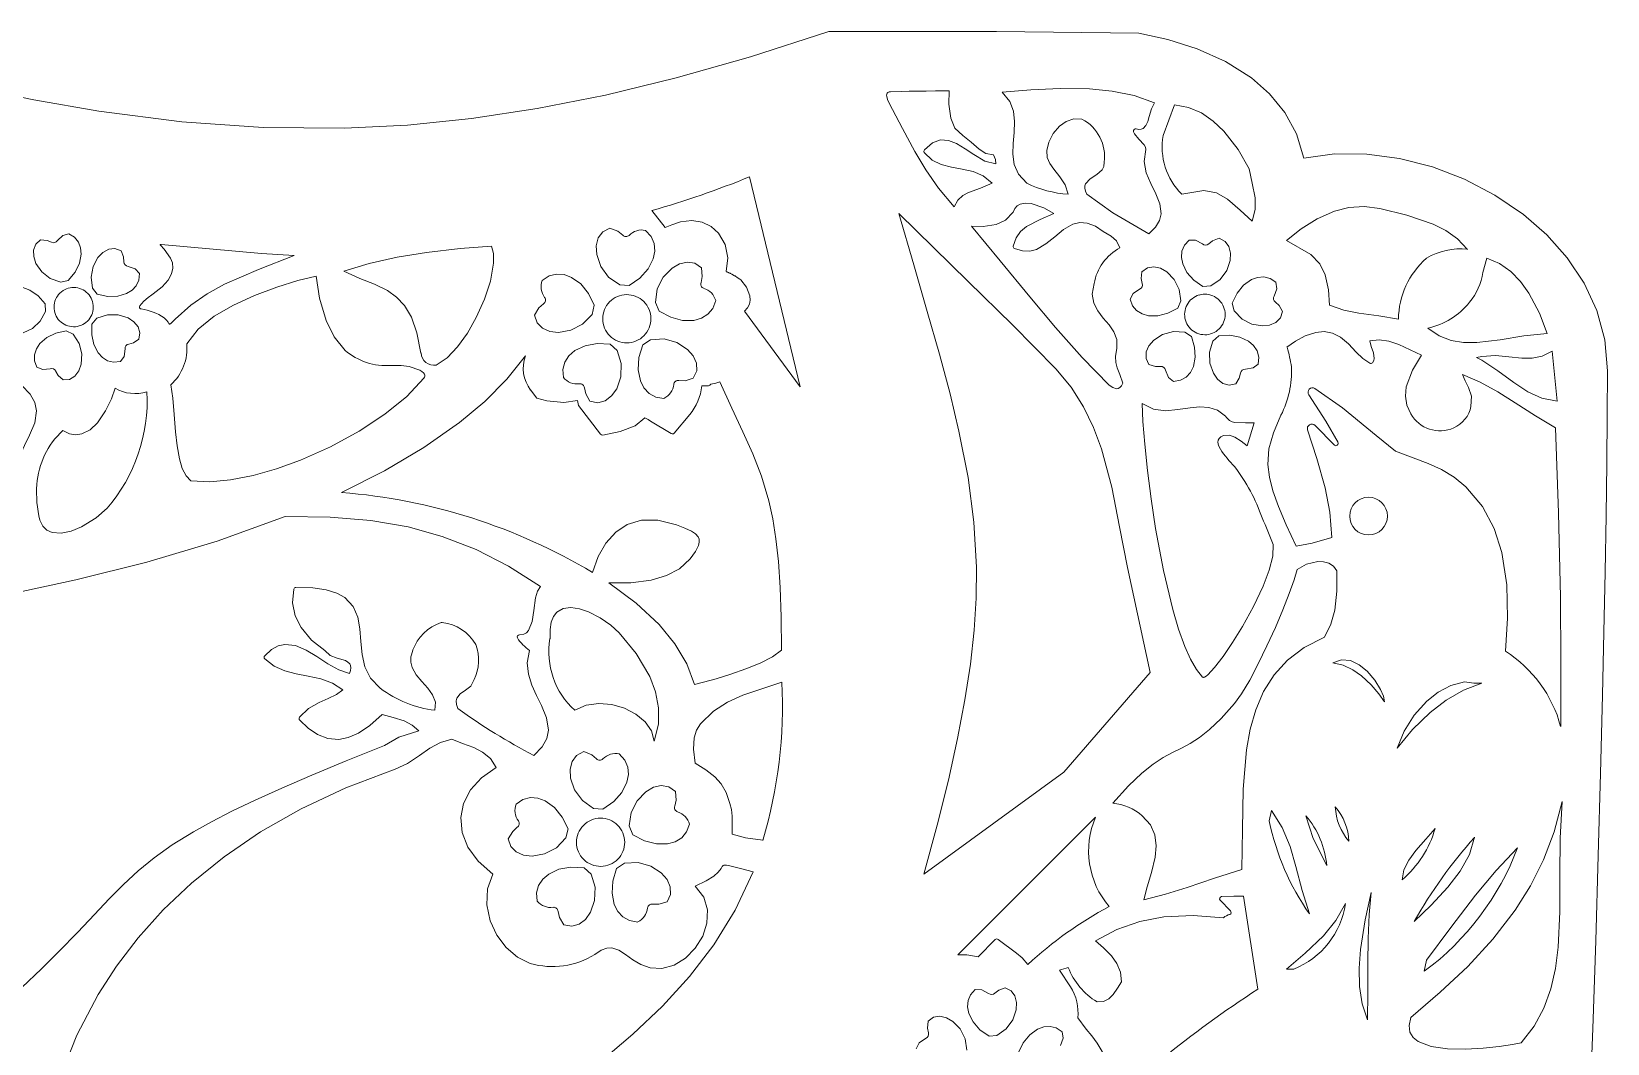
# Model space of a CAD drawing. Header units: millimetres. Extents: x -293 to 293, y -280 to 280.
# Drawn here: x -57.1 to 292.7, y 55 to 279.7 of the extents above; entities that cross this region are included whole.
import ezdxf

# ---------------------------------------------------------------- set-up
doc = ezdxf.new("R2010")
doc.units = ezdxf.units.MM

msp = doc.modelspace()

# ---------------------------------------------------------------- linework, layer by layer
at = {"color": 7, "linetype": 'Continuous', "lineweight": 15}
for p, q in [((119.88, 279.67), (157.08, 279.67)), ((157.08, 279.67), (188.66, 279.28)), ((194.05, 256.6), (196.6, 263.38)), ((102.23, 247.41), (113.53, 200.79)), ((203.13, 244.38), (198.19, 243.55)), ((83.53, 236.14), (80.59, 239.96)), ((-28.35, 232.39), (-6.04, 230.41)), ((226.87, 230.17), (221.45, 233.31)), ((-6.04, 230.41), (1.19, 229.96)), ((265.05, 226.19), (265.9, 229.34)), ((-50.62, 224.05), (-48.95, 224.39)), ((97.2, 226.33), (97.09, 226.38)), ((97.34, 226.27), (97.2, 226.33)), ((97.47, 226.22), (97.34, 226.27)), ((97.6, 226.17), (97.47, 226.22)), ((97.71, 226.11), (97.6, 226.17)), ((97.84, 226.06), (97.71, 226.11)), ((98.96, 225.47), (98.31, 225.83)), ((99.54, 225.1), (99.19, 225.33)), ((99.65, 225.03), (99.54, 225.1)), ((99.76, 224.95), (99.65, 225.03)), ((99.77, 224.95), (99.76, 224.95)), ((100.12, 224.7), (99.77, 224.95)), ((100.33, 224.53), (100.12, 224.7)), ((-43.54, 222.73), (-42.49, 221.4)), ((73.47, 223.45), (75.56, 223.29)), ((202.89, 223.07), (204.64, 223.2)), ((-53.99, 217.54), (-54.06, 219.24)), ((67.32, 216.87), (67.8, 218.91)), ((81.39, 219.54), (82.2, 217.61)), ((113.53, 200.79), (101.16, 217.61)), ((197.3, 218.29), (197.98, 219.91)), ((209.41, 219.38), (209.82, 217.67)), ((-42.56, 216.01), (-43.67, 214.72)), ((-47.84, 212.48), (-49.37, 213.25)), ((72.9, 208.85), (71.36, 210.26)), ((80.32, 211.27), (78.58, 210.11)), ((200.34, 211.98), (198.88, 212.96)), ((206.42, 212.11), (205.12, 210.92)), ((263.62, 207.34), (264.78, 207.53)), ((264.78, 206.71), (263.62, 207.34)), ((280.4, 208.69), (281.51, 197.62)), ((53.66, 200.1), (55.06, 198.29)), ((91.68, 201.01), (93.15, 201.05)), ((93.47, 201.18), (93.69, 201.38)), ((55.06, 198.29), (57.27, 197.69)), ((64.08, 197.78), (64.29, 196.67)), ((64.29, 196.67), (69.21, 190.27)), ((80.3, 193.18), (84.91, 190.42)), ((85.55, 190.52), (88.99, 194.64)), ((214.28, 192.83), (212.69, 187.71)), ((69.7, 190.09), (73.55, 190.86)), ((232.07, 187.89), (227.8, 192.25)), ((245.67, 186.55), (241.36, 190.02)), ((191.17, 137.41), (186.18, 160.69)), ((172.06, 115.28), (191.17, 137.41)), ((21.24, 121.19), (21.24, 121.2)), ((23.61, 115.96), (23.61, 115.96)), ((140.99, 92.61), (172.06, 115.28)), ((67.66, 107.23), (69.74, 107.07)), ((148.48, 74.7), (179.07, 105.27)), ((217.63, 104.44), (218.1, 106.75)), ((61.5, 100.66), (61.99, 102.69)), ((75.58, 103.32), (76.38, 101.39)), ((74.51, 95.06), (72.77, 93.9)), ((67.09, 92.64), (65.55, 94.05)), ((211.89, 87.75), (215.08, 67.1)), ((209.01, 84.46), (206.74, 86.82)), ((156.81, 78.1), (153.02, 74.31)), ((161.55, 75.09), (157.46, 78.15)), ((252.04, 71.07), (252.52, 73.55)), ((173.5, 67.65), (171.05, 71.3)), ((223.04, 71.56), (221.45, 71.56)), ((155.42, 56.7), (157.17, 56.84)), ((181.5, 51.63), (179.44, 55.08))]:
    msp.add_line(p, q, dxfattribs=at)
at = {"color": 7, "linetype": 'Continuous', "lineweight": 15, "flags": 128}
for points in [[(-120.12, 279.67), (-103.12, 275.15), (-86.95, 271.1), (-71.48, 267.53), (-56.59, 264.5), (-42.16, 262.01), (-23.76, 259.65), (-5.68, 258.36), (12.38, 258.21), (26.34, 258.9), (40.56, 260.34), (55.17, 262.55), (70.28, 265.55), (86.02, 269.39), (102.51, 274.08), (119.88, 279.67)], [(188.66, 279.28), (195.09, 277.92), (201.6, 275.86), (207.89, 273.03), (213.68, 269.36), (217.69, 265.84), (221.05, 261.72), (223.64, 256.96), (225.3, 251.53)], [(133.26, 263.8), (132.89, 264.59), (132.72, 265.26), (132.7, 265.54), (132.74, 265.78), (132.83, 265.97), (132.97, 266.12), (133.23, 266.25), (133.58, 266.28)], [(133.58, 266.28), (136, 266.36), (137.67, 266.41), (138.91, 266.43), (140.04, 266.45), (141.47, 266.46), (143.52, 266.48), (146.57, 266.52)], [(146.57, 266.52), (146.52, 263.52), (146.92, 260.42), (147.86, 258.25), (149.6, 256.6)], [(158.36, 266.19), (164.69, 266.71), (171.22, 267.02), (177.76, 266.92), (182.79, 266.42), (187.61, 265.44), (192.14, 263.87)], [(163.78, 246.03), (161.95, 247.98), (161.01, 250.14), (160.71, 252.45), (160.79, 254.85), (161.01, 257.29), (161.11, 259.67), (160.86, 261.98), (160.02, 264.17), (158.36, 266.19)], [(147.69, 240.74), (144.24, 244.89), (141.4, 248.95), (138.93, 253.05), (136.19, 258.15), (133.26, 263.8)], [(192.14, 263.87), (191.45, 262.48), (190.98, 260.79), (190.66, 259.7), (190.24, 258.78), (189.63, 258.16), (189.21, 257.99), (188.71, 257.94), (188.11, 258.04)], [(196.6, 263.38), (199.69, 262.84), (202.56, 261.61), (205.17, 259.8), (207.53, 257.56), (210.7, 253.48), (213.17, 249.17)], [(176.05, 260.24), (174.22, 260.27), (172.52, 259.7), (171.03, 258.66), (169.63, 257.02), (168.72, 255.12)], [(156.93, 250.32), (154.49, 250.93), (152.04, 252.34), (150.11, 253.63), (148.17, 254.79), (146.42, 255.46), (144.66, 255.6), (142.88, 254.99), (141.08, 253.43)], [(149.6, 256.6), (151.46, 255.11), (153.23, 253.52), (154.72, 252.6), (156.45, 252.31)], [(187.49, 257.42), (187.69, 256.97), (188.69, 255.8), (189.88, 254.51), (190.15, 254), (190.22, 253.46)], [(141.06, 252.81), (142.77, 251.13), (144.82, 250.13), (147.08, 249.55), (149.43, 249.13), (151.87, 248.59), (154.15, 247.65), (156.13, 246.03)], [(156.45, 252.31), (156.84, 251.27), (156.93, 250.32)], [(168.72, 255.12), (168.24, 253.29), (168.36, 251.73), (168.93, 250.35), (169.79, 249.09), (171.12, 247.43), (172.32, 245.65), (173.02, 243.55)], [(190.22, 253.46), (189.83, 250.82), (190.32, 248.32), (191.32, 245.93), (192.45, 243.63), (193.35, 241.4), (193.63, 239.2), (193.29, 237.74), (192.41, 236.27), (190.86, 234.79)], [(225.3, 251.53), (232.12, 252.49), (239.25, 252.46), (246.54, 251.48), (253.82, 249.6), (260.93, 246.87), (267.72, 243.34), (274.02, 239.06), (279.22, 234.52), (283.75, 229.43), (287.49, 223.83), (290.31, 217.76), (292.08, 211.26), (292.69, 204.36)], [(177.16, 243.55), (176.84, 244.27), (176.7, 244.89), (176.71, 245.43), (176.86, 245.89), (177.89, 246.98), (179.33, 247.9), (180.56, 249), (180.91, 249.74), (180.98, 250.65)], [(213.17, 249.17), (213.86, 246.02), (214.47, 242.74), (214.5, 240.15), (213.8, 237.6)], [(156.13, 246.03), (153.54, 244.9), (150.88, 243.96), (149.62, 243.25), (148.53, 242.22), (147.69, 240.74)], [(160.75, 239.59), (161.12, 240.41), (161.65, 241), (162.3, 241.37), (163.48, 241.59), (164.81, 241.46), (167.56, 240.54), (169.83, 239.26)], [(190.86, 234.79), (182.94, 239.46), (177.16, 243.55)], [(213.8, 237.6), (211.2, 240.05), (208.37, 242.46), (205.9, 243.84), (203.13, 244.38)], [(135.38, 239.26), (138.71, 227.91), (141.73, 217.55), (144.42, 208.04), (146.77, 199.23), (148.75, 190.95), (150.77, 180.68), (152.07, 170.73), (152.63, 160.75), (152.56, 153.89), (152.12, 146.76), (151.3, 139.26), (150.08, 131.29), (148.46, 122.74), (146.41, 113.51), (143.92, 103.5), (140.99, 92.61)], [(170.25, 204.8), (160.64, 214.57), (150.81, 224.18), (135.38, 239.26)], [(151.51, 236.45), (154.11, 236.39), (156.98, 236.81), (159.08, 237.78), (160.75, 239.59)], [(169.83, 239.26), (166.76, 237.96), (163.75, 236.39), (162.43, 235.28), (161.42, 233.85), (160.81, 232.04)], [(221.45, 233.31), (224.72, 235.89), (228.28, 238.12), (232.11, 239.81), (235.31, 240.61), (238.66, 240.84), (242.16, 240.41)], [(242.16, 240.41), (248.15, 238.89), (253.99, 236.93), (256.81, 235.49), (259.37, 233.66), (261.6, 231.32)], [(-51.33, 233.25), (-50.14, 234.4), (-48.8, 234.79)], [(-48.8, 234.79), (-47.53, 234), (-46.67, 232.93), (-46.19, 231.65), (-46.08, 230.23), (-46.47, 228.22), (-47.44, 226.22), (-48.95, 224.39)], [(73.47, 223.45), (70.98, 225.17), (69.25, 227.54), (68.35, 230.19), (68.26, 232.12), (68.7, 233.85), (69.7, 235.21), (71.3, 236.04)], [(71.3, 236.04), (73.06, 235.33), (74.12, 234.46)], [(79.19, 235.54), (80.42, 234.18), (81.08, 232.62), (81.22, 230.95), (80.88, 229.24), (79.75, 226.99), (77.94, 224.95), (75.56, 223.29)], [(86.95, 237.39), (85, 236.75), (83.53, 236.14)], [(97.09, 226.38), (97.49, 229.46), (96.87, 232.4), (95.37, 234.93), (93.75, 236.4), (91.76, 237.38), (89.48, 237.74), (86.95, 237.39)], [(182.1, 201.2), (176.07, 207.34), (170.19, 213.94), (164.47, 220.76), (157.9, 228.79), (151.51, 236.45)], [(161.1, 231.49), (162.88, 230.96), (164.48, 230.93), (165.94, 231.31), (168.06, 232.52), (170.03, 234.11), (171.99, 235.7), (174.06, 236.88), (175.57, 237.25), (177.23, 237.14), (179.07, 236.45)], [(179.07, 236.45), (180.74, 235.29), (182.51, 234.25), (183.7, 233.19), (184.49, 231.66)], [(-50.62, 224.05), (-52.95, 224.86), (-54.82, 226.34), (-56.12, 228.21), (-56.61, 229.71), (-56.65, 231.16), (-56.16, 232.44), (-55.09, 233.45)], [(-55.09, 233.45), (-53.65, 233.31), (-52.67, 232.91)], [(-43.54, 222.73), (-43.88, 225.17), (-43.42, 227.52), (-42.34, 229.52), (-41.23, 230.64), (-39.95, 231.33), (-38.59, 231.48), (-37.21, 230.99)], [(-37.21, 230.99), (-36.68, 229.63), (-36.58, 228.58)], [(-30.09, 221.41), (-28.07, 222.99), (-26.74, 224.48), (-25.99, 225.87), (-25.72, 227.16), (-25.83, 228.33), (-26.21, 229.37), (-27.67, 231.37), (-28.48, 232.22), (-28.53, 232.31), (-28.53, 232.33), (-28.53, 232.35), (-28.52, 232.36), (-28.51, 232.37), (-28.49, 232.38), (-28.47, 232.39), (-28.35, 232.39)], [(12.22, 226.44), (17.87, 228.18), (24.08, 229.56), (30.56, 230.62), (38.08, 231.51), (44.99, 232.04)], [(44.99, 232.04), (45.45, 230.39), (45.47, 228.27), (44.75, 224.25), (43.43, 220.25), (41.61, 216.18), (39.64, 212.73), (37.46, 209.68), (35.13, 207.25), (32.74, 205.64)], [(199.83, 233.37), (198.8, 232.23), (198.24, 230.92), (198.12, 229.52), (198.41, 228.07), (199.36, 226.18), (200.88, 224.47), (202.89, 223.07)], [(202.8, 232.53), (201.28, 233.35), (199.83, 233.37)], [(206.47, 233.79), (205.06, 233.24), (204.19, 232.56)], [(204.64, 223.2), (206.73, 224.65), (208.19, 226.65), (208.95, 228.87), (209.03, 230.5), (208.66, 231.95), (207.81, 233.09), (206.47, 233.79)], [(-35.67, 227.54), (-34.1, 227), (-33.15, 225.99)], [(1.19, 229.96), (-6.74, 226.88), (-14.29, 223.59), (-18.07, 221.48), (-21.7, 218.95), (-25.18, 215.85)], [(81.39, 219.54), (81.8, 222.54), (83.13, 225.15), (85.07, 227.16), (86.76, 228.12), (88.49, 228.51), (90.16, 228.23), (91.63, 227.19)], [(197.98, 219.91), (197.63, 222.43), (196.52, 224.64), (194.88, 226.32), (193.47, 227.13), (192.01, 227.46), (190.6, 227.23), (189.37, 226.35)], [(231.01, 218.93), (230.77, 222.33), (230.03, 225.68), (228.83, 228.1), (226.87, 230.17)], [(265.9, 229.34), (268.73, 228.17), (271.23, 226.41), (273.4, 224.17), (275.26, 221.6), (277.6, 217.15), (279.28, 212.66)], [(-33.15, 225.99), (-33.29, 224.5), (-33.85, 223.25), (-34.77, 222.24), (-35.99, 221.49), (-37.95, 220.93), (-40.17, 220.89), (-42.49, 221.4)], [(-22.64, 210.38), (-20.11, 213.6), (-16.56, 216.46), (-12.29, 218.96), (-7.62, 221.1), (-2.65, 222.94), (2.05, 224.37), (6.12, 225.39)], [(6.12, 225.39), (6.8, 220.52), (8.28, 215.52), (10.08, 211.9), (12.5, 208.88)], [(29.35, 208.31), (28.43, 212.79), (27.21, 216.24), (25.7, 218.82), (23.94, 220.74), (21.94, 222.16), (19, 223.57), (15.75, 224.86), (12.22, 226.44)], [(56.27, 224.41), (57.81, 225.41), (59.45, 225.83), (61.12, 225.7), (62.76, 225.1), (64.8, 223.63), (66.53, 221.52), (67.8, 218.91)], [(91.63, 227.19), (91.79, 225.3), (91.5, 223.96)], [(98.08, 225.94), (97.94, 226.01), (97.84, 226.06)], [(98.31, 225.83), (98.18, 225.89), (98.08, 225.94)], [(99.19, 225.33), (99.06, 225.41), (98.96, 225.47)], [(101.16, 217.61), (101.85, 218.31), (102.26, 219.13), (102.41, 220.05), (102.33, 221.01), (101.62, 222.91), (100.33, 224.53)], [(189.37, 226.35), (189.22, 224.84), (189.43, 223.76)], [(219.11, 224.01), (217.82, 224.86), (216.44, 225.2), (215.03, 225.1), (213.65, 224.59), (211.94, 223.36), (210.48, 221.58), (209.41, 219.38)], [(218.74, 220.96), (219.32, 222.58), (219.11, 224.01)], [(-64.32, 221.02), (-63.33, 222.15), (-62.14, 222.83), (-60.8, 223.1), (-59.38, 222.99), (-57.46, 222.29), (-55.64, 221.02), (-54.06, 219.24)], [(-32.75, 218.1), (-32.89, 218.14), (-32.99, 218.19), (-33.07, 218.26), (-33.12, 218.34), (-33.14, 218.46), (-33.12, 218.6), (-33.05, 218.75), (-32.7, 219.25), (-32.17, 219.79), (-31.19, 220.61), (-30.37, 221.22), (-30.09, 221.41)], [(178.75, 223.73), (178.3, 221.37), (178.66, 219.37), (179.57, 217.64), (180.78, 216.06), (182.06, 214.55), (183.15, 212.99), (183.8, 211.3), (183.76, 209.36)], [(188.83, 222.5), (187.41, 221.53), (186.73, 220.25)], [(-53.99, 217.54), (-55.16, 215.37), (-56.91, 213.74), (-58.96, 212.76), (-60.52, 212.51), (-61.96, 212.7), (-63.15, 213.38), (-63.98, 214.59)], [(54.54, 216.7), (55.51, 218.33), (56.54, 219.24)], [(67.32, 216.87), (65.22, 214.69), (62.61, 213.35), (59.86, 212.87), (57.93, 213.08), (56.29, 213.79), (55.11, 214.99), (54.54, 216.7)], [(94.76, 219.93), (94.11, 218.22), (93.03, 216.92), (91.6, 216.04), (89.92, 215.56), (87.4, 215.55), (84.77, 216.24), (82.2, 217.61)], [(186.73, 220.25), (187.28, 218.8), (188.19, 217.71), (189.39, 216.97), (190.81, 216.57), (192.92, 216.56), (195.14, 217.14), (197.3, 218.29)], [(209.82, 217.67), (211.58, 215.83), (213.78, 214.71), (216.09, 214.31), (217.71, 214.48), (219.09, 215.08), (220.09, 216.09), (220.57, 217.53)], [(220.57, 217.53), (219.8, 218.84), (218.99, 219.59)], [(246.3, 215.79), (241.94, 216.53), (237.54, 217.13), (234.18, 217.81), (231.01, 218.93)], [(-37.37, 206.44), (-38.86, 206.28), (-40.2, 206.59), (-41.37, 207.31), (-42.33, 208.36), (-43.26, 210.18), (-43.73, 212.35), (-43.67, 214.72)], [(-42.56, 216.01), (-40.23, 216.82), (-37.84, 216.81), (-35.67, 216.13), (-34.35, 215.26), (-33.43, 214.14), (-33.02, 212.82), (-33.25, 211.37)], [(-25.18, 215.85), (-25.77, 215.26), (-26.14, 214.89), (-26.34, 214.75), (-26.4, 214.73), (-26.45, 214.72), (-26.51, 214.75), (-26.56, 214.8), (-26.62, 214.87), (-26.79, 215.14), (-27.12, 215.58), (-27.68, 216.11)], [(279.28, 212.66), (274.11, 212.11), (268.86, 211.23), (263.7, 210.63), (260.77, 210.65), (257.96, 211.11), (255.31, 212.12), (252.84, 213.81)], [(-55.89, 205.14), (-56.4, 206.55), (-56.42, 207.92), (-56.01, 209.22), (-55.22, 210.41), (-53.67, 211.75), (-51.68, 212.73), (-49.37, 213.25)], [(-47.84, 212.48), (-46.51, 210.41), (-45.94, 208.09), (-46.07, 205.82), (-46.6, 204.33), (-47.47, 203.17), (-48.64, 202.46), (-50.1, 202.32)], [(-33.25, 211.37), (-34.47, 210.59), (-35.49, 210.3)], [(60.95, 202.84), (60.82, 204.67), (61.26, 206.31), (62.17, 207.71), (63.5, 208.85), (65.77, 209.92), (68.45, 210.41), (71.36, 210.26)], [(83.27, 198.22), (81.46, 198.54), (79.98, 199.35), (78.84, 200.58), (78.05, 202.14), (77.56, 204.61), (77.73, 207.33), (78.58, 210.11)], [(80.32, 211.27), (83.34, 211.44), (86.17, 210.64), (88.51, 209.12), (89.77, 207.65), (90.49, 206.02), (90.54, 204.33), (89.79, 202.69)], [(198.88, 212.96), (196.34, 213.1), (193.96, 212.43), (191.99, 211.15), (190.93, 209.91), (190.33, 208.54), (190.29, 207.12), (190.91, 205.74)], [(196.4, 201.98), (197.92, 202.25), (199.16, 202.93), (200.12, 203.97), (200.79, 205.28), (201.2, 207.35), (201.06, 209.64), (200.34, 211.98)], [(205.12, 210.92), (204.36, 208.49), (204.45, 206.02), (205.22, 203.8), (206.16, 202.47), (207.34, 201.56), (208.71, 201.18), (210.2, 201.45)], [(215.17, 205.87), (215.28, 207.41), (214.92, 208.78), (214.14, 209.96), (213.03, 210.92), (211.12, 211.83), (208.86, 212.24), (206.42, 212.11)], [(221.56, 209.59), (223.44, 210.95), (225.61, 212.12), (227.94, 212.88), (229.81, 213.05), (231.65, 212.74), (233.4, 211.83)], [(233.4, 211.83), (235.22, 210.32), (236.94, 208.48), (238.36, 207.1), (239.92, 206.03)], [(239.93, 211), (242.03, 211.24), (244.18, 210.93), (246.37, 210.23), (251.4, 207.86)], [(240.53, 206.16), (240.81, 206.61), (240.94, 207.08), (240.75, 208.38), (240.23, 209.72), (239.93, 211)], [(-36.33, 209.21), (-36.56, 207.57), (-37.37, 206.44)], [(11.72, 177.35), (21.22, 182.14), (30, 187.32), (37.93, 192.89), (43.49, 197.56), (48.38, 202.48), (52.56, 207.66)], [(72.9, 208.85), (73.8, 205.96), (73.7, 203.02), (72.79, 200.39), (71.67, 198.8), (70.26, 197.71), (68.63, 197.26), (66.86, 197.59)], [(183.76, 209.36), (183.48, 207.55), (183.54, 206.18), (183.85, 205), (184.43, 203.53), (185.13, 201.59)], [(251.4, 207.86), (249.38, 204.51), (248.04, 200.77), (247.85, 198.75), (248.14, 196.75), (249.01, 194.81)], [(264.78, 207.53), (267.8, 207.73), (270.78, 207.47), (273.71, 207.17), (275.97, 207.18), (278.2, 207.62), (280.4, 208.69)], [(281.51, 197.62), (278.15, 198.25), (274.99, 199.72), (271.94, 201.73), (268.39, 204.34), (264.78, 206.71)], [(-52.95, 204.8), (-54.6, 204.63), (-55.89, 205.14)], [(-50.1, 202.32), (-51.16, 203.33), (-51.68, 204.24)], [(22.71, 205.55), (24.97, 205.55), (26.76, 205.29)], [(26.76, 205.29), (29.08, 204.49), (29.56, 204.22), (29.93, 203.92), (30.16, 203.59), (30.22, 203.39), (30.21, 203.18), (30.15, 202.97), (30.01, 202.74)], [(186.18, 160.69), (184.41, 169.73), (182.65, 178.55), (180.39, 187.01), (178.63, 191.78), (176.42, 196.36), (173.66, 200.7), (170.25, 204.8)], [(190.91, 205.74), (192.37, 205.31), (193.47, 205.31)], [(194.58, 204.47), (195.27, 202.89), (196.4, 201.98)], [(210.2, 201.45), (210.97, 202.76), (211.24, 203.83)], [(212.32, 204.71), (214.02, 204.99), (215.17, 205.87)], [(260.48, 203.57), (264.41, 201.87), (268.32, 199.7), (272.2, 197.25), (276.73, 194.33), (281.19, 191.67)], [(262.39, 196.46), (262.51, 198.73), (261.86, 200.66), (261.13, 202.1), (260.48, 203.57)], [(292.69, 204.36), (292.64, 194.62), (292.54, 183.89), (292.38, 172.22), (292.17, 159.7), (291.91, 146.38), (291.6, 132.33), (291.16, 114.94), (290.65, 96.74), (290.07, 77.85), (289.42, 58.38), (288.35, 29.79)], [(-59.24, 201.12), (-57.41, 199.21), (-56.38, 197.34), (-56, 195.51), (-56.39, 192.79), (-57.51, 190.04), (-58.62, 187.8), (-59.68, 185.49), (-60.45, 183.07), (-60.69, 180.53), (-60.18, 177.83)], [(-50.15, 191.09), (-48.67, 190.37), (-47.26, 190.14), (-45.93, 190.34), (-44.1, 191.29), (-42.48, 192.84), (-40.7, 195.44), (-39.37, 198.16), (-38.55, 200.49)], [(-21.7, 179.97), (-22.8, 181.06), (-23.63, 182.71), (-24.26, 184.81), (-24.77, 187.7), (-25.13, 190.85), (-25.44, 194.66), (-25.74, 198.25), (-26.17, 201.28)], [(30.01, 202.74), (26.24, 198.69), (21.35, 194.71), (15.6, 190.94), (9.26, 187.51), (2.59, 184.54), (-2.71, 182.63), (-7.92, 181.15), (-12.9, 180.17), (-17.54, 179.75), (-21.7, 179.97)], [(66.86, 197.59), (65.91, 199.23), (65.61, 200.57)], [(89.79, 202.69), (87.97, 202.16), (86.6, 202.2)], [(93.69, 201.38), (94.82, 201.62), (95.66, 201.92)], [(95.66, 201.92), (98.34, 196.05), (100.8, 190.85), (103.01, 185.95), (104.93, 180.97), (106.54, 175.52), (107.41, 171.51), (108.13, 167.04), (108.7, 162), (109.09, 156.27), (109.31, 149.75), (109.35, 142.34)], [(185.13, 201.59), (184.83, 201.01), (184.49, 200.64), (184.11, 200.44), (183.7, 200.38), (182.87, 200.64), (182.1, 201.2)], [(241.36, 190.02), (233.86, 196.11), (227.76, 200.44)], [(57.27, 197.69), (61.06, 197.3), (64.08, 197.78)], [(202.82, 136.38), (201.45, 138.07), (200.14, 140.35), (198.89, 143.14), (197.5, 147), (196.21, 151.37), (194.14, 160.05), (192.41, 169.32), (191.4, 175.92), (190.58, 182.25), (189.98, 188.05), (189.59, 193.09), (189.43, 197.13)], [(189.43, 197.13), (191.93, 195.84), (194.58, 195.51), (197.32, 195.74), (200.07, 196.15), (202.19, 196.35), (204.23, 196.23), (206.16, 195.6), (207.94, 194.28)], [(226.4, 199.03), (230.17, 193.2), (232.88, 188.47)], [(73.55, 190.86), (76.9, 192.15), (79.05, 193.94)], [(79.05, 193.94), (79.74, 193.52), (80.3, 193.18)], [(209.99, 192.87), (212.34, 192.84), (214.28, 192.83)], [(223.63, 165.45), (221.41, 170.18), (219.68, 174.22), (218.43, 177.71), (217.64, 180.78), (217.31, 183.57), (217.55, 187.04), (218.53, 190.57), (220.21, 194.49)], [(207.43, 190.02), (206.87, 189.67), (206.5, 189.31), (206.28, 188.93), (206.2, 188.55), (206.36, 187.75), (206.77, 186.94)], [(212.69, 187.71), (211.37, 188.74), (209.99, 189.65), (208.8, 190.06), (207.43, 190.02)], [(226.13, 191.24), (228.19, 184.93), (230.06, 178.37), (231.09, 173), (231.49, 167.39)], [(281.19, 191.67), (281.85, 172.87), (282.23, 154.11), (282.34, 139.6), (282.31, 125.42)], [(261.28, 178.62), (258.66, 180.76), (255.83, 182.44), (252.87, 183.8), (245.67, 186.55)], [(270.04, 142.11), (270.48, 149.44), (270.33, 156.82), (269.26, 164), (267.57, 169.32), (264.96, 174.24), (261.28, 178.62)], [(-102.77, 149.13), (-92.82, 150.12), (-82.15, 151.48), (-70.89, 153.23), (-59.21, 155.38), (-47.26, 157.93), (-31.48, 161.89), (-15.86, 166.57), (-0.76, 172)], [(-40.31, 173.86), (-42.78, 171.69), (-45.98, 169.73), (-48.27, 168.79), (-50.5, 168.31), (-52.51, 168.45), (-53.66, 168.96), (-54.58, 169.86), (-55.26, 171.18)], [(-0.76, 172), (9.22, 171.88), (18.24, 171.13), (26.47, 169.71), (34.08, 167.61), (41.57, 164.68), (48.77, 160.97), (55.88, 156.47)], [(67.45, 159.58), (68.71, 163.12), (70.41, 166.13), (72.56, 168.54), (75.14, 170.25), (78.31, 171.2), (81.95, 171.2), (86.06, 170.14)], [(86.06, 170.14), (87.91, 169.43), (89.39, 168.75), (90.26, 168.18), (90.84, 167.54), (91.07, 166.98), (91.11, 166.34), (90.94, 165.6), (90.27, 164.26), (89.07, 162.61)], [(218.47, 165.79), (218.39, 163.25), (217.61, 160.1), (216.25, 156.53), (214.14, 152.05), (211.68, 147.59), (209.5, 144.05), (207.39, 140.95), (205.5, 138.49), (203.99, 136.88), (203.6, 136.56), (203.27, 136.37), (203.13, 136.32), (203, 136.31), (202.9, 136.33), (202.82, 136.38)], [(231.49, 167.39), (227.15, 166.1), (223.63, 165.45)], [(89.07, 162.61), (86.74, 160.44), (83.83, 158.9), (80.44, 157.9), (75.95, 157.33), (71.07, 157.27)], [(223.84, 160.28), (225.86, 161.46), (228.4, 162.04), (229.68, 161.99), (230.85, 161.65), (231.85, 160.99), (232.6, 159.95)], [(209.9, 130.49), (211.49, 132.69), (213.28, 135.71), (215.19, 139.32), (217.12, 143.29), (218.98, 147.39), (220.64, 151.31), (222.07, 154.92), (223.16, 157.98), (223.84, 160.28)], [(232.6, 159.95), (232.65, 155.46), (232.16, 151.22), (231.29, 148.11), (229.89, 145.25)], [(1.1, 155.88), (0.86, 152.85), (1.46, 149.99), (2.77, 147.35), (5.08, 144.58), (8.01, 142.25)], [(20.32, 133.92), (18.14, 136.11), (16.9, 138.65), (16.29, 141.4), (16.03, 144.24), (15.81, 147.05), (15.34, 149.7), (14.33, 152.06), (12.48, 154.01), (10.68, 155.01), (8.32, 155.74), (5.31, 156.17), (1.58, 156.27)], [(55.88, 156.47), (55.19, 155.45), (54.78, 153.98), (54.4, 151.19), (54.01, 148.7), (53.24, 146.74), (52.78, 146.23), (52.2, 145.89), (51.24, 145.76)], [(90.05, 134.74), (88.36, 139.32), (85.71, 143.76), (82.2, 148.02), (77.08, 152.8), (71.07, 157.27)], [(73.32, 146.23), (71.49, 147.91), (69.14, 149.53), (66.52, 150.86), (64.53, 151.53), (62.62, 151.8), (60.92, 151.57), (59.5, 150.75), (58.78, 149.82), (58.26, 148.56), (57.99, 146.93), (57.99, 144.9)], [(13.5, 137.14), (11.09, 137.99), (8.68, 139.35), (6.27, 140.91), (3.87, 142.34), (1.48, 143.36), (-0.9, 143.63), (-2.38, 143.29), (-3.86, 142.47), (-5.33, 141.07)], [(81.08, 122.18), (82.03, 125.9), (82.1, 129.54), (81.43, 133.08), (80.12, 136.51), (77.1, 141.59), (73.32, 146.23)], [(229.89, 145.25), (225.36, 142.95), (221.65, 140.13), (218.68, 136.84), (216.37, 133.16), (214.64, 129.13), (213.39, 124.81), (212.55, 120.26), (211.81, 111.51), (211.65, 102.54), (211.57, 93.7)], [(-5.32, 140.4), (-3.26, 138.8), (-0.89, 137.77), (1.68, 137.11), (4.33, 136.6), (7.09, 135.98), (9.68, 135.05), (11.99, 133.54)], [(8.01, 142.25), (9.16, 141.15), (10.78, 140.57), (12.58, 140.02), (13.14, 139.72), (13.55, 139.32), (13.74, 138.93), (13.81, 138.45), (13.74, 137.85), (13.5, 137.14)], [(27.51, 142.25), (27.08, 140.89), (27.06, 139.65), (27.37, 138.5), (28.3, 136.91), (29.55, 135.41), (30.84, 133.94), (31.93, 132.43), (32.55, 130.8), (32.43, 129)], [(53.44, 142.25), (52.93, 139.55), (53.18, 137.01), (53.95, 134.6), (55, 132.28), (56.12, 130.04), (57.24, 127.3), (57.62, 124.57), (57.25, 122.74), (56.22, 120.88), (54.39, 118.97)], [(109.35, 142.34), (107.35, 140.89), (104.61, 139.5), (101.45, 138.2), (98.14, 137.03), (94.84, 136), (92.03, 135.22), (90.05, 134.74)], [(231.7, 139.51), (233.67, 140.23), (235.67, 140.02), (237.59, 139.1), (239.37, 137.66), (241.07, 135.69), (242.34, 133.62), (242.96, 132.11), (243.19, 130.85)], [(243.19, 130.85), (241.93, 132.65), (240.23, 134.68), (238.12, 136.66), (236.2, 138), (234.05, 138.99), (231.7, 139.51)], [(11.99, 133.54), (10.58, 132.48), (8.75, 131.62), (6.72, 130.74), (4.36, 129.42), (2.37, 127.45)], [(37.54, 129.38), (37.24, 130.32), (37.16, 131.08), (37.28, 131.69), (38.05, 132.69), (39.22, 133.46), (40.38, 134.38), (41.14, 135.81)], [(91.4, 126), (94.25, 128.79), (97.38, 130.83), (100.75, 132.34), (104.99, 133.8), (109.45, 135.26)], [(245.98, 120.63), (247.57, 124.39), (249.79, 127.93), (252.57, 131.02), (255.11, 133.01), (257.91, 134.48), (260.96, 135.33)], [(264.78, 135), (260.71, 133.49), (256.88, 131.26), (253.31, 128.48), (249.45, 124.71), (245.98, 120.63)], [(260.96, 135.33), (263.04, 135), (264.78, 135)], [(63.48, 129), (66.01, 130.12), (68.82, 130.52), (71.73, 130.27), (74.54, 129.45), (77.07, 128.16), (79.13, 126.46), (80.53, 124.44), (81.08, 122.18)], [(182.9, 108.41), (186.36, 112.22), (189.31, 115.02), (191.86, 117.04), (194.11, 118.5), (196.18, 119.62), (198.17, 120.62), (200.09, 121.66), (202.12, 122.98), (204.38, 124.77), (206.94, 127.21), (209.9, 130.49)], [(2.43, 126.82), (4.34, 125.06), (6.4, 123.65), (8.64, 122.76), (11.09, 122.54), (13.2, 122.95), (15.49, 123.95), (17.98, 125.63), (20.7, 128.05)], [(20.7, 128.05), (23.17, 127.42), (25.63, 126.63), (27.39, 125.73), (28.84, 124.46)], [(90.17, 117.26), (89.83, 120.34), (90, 122.9), (90.51, 124.58), (91.4, 126)], [(28.84, 124.46), (24.4, 123.06), (21.24, 121.19)], [(36.22, 122.56), (33.66, 121.86), (31.3, 120.56), (29.03, 118.99), (26.37, 117.19), (23.61, 115.96)], [(46.06, 116.32), (44.75, 118.3), (43.03, 119.71), (41.05, 120.73), (38.59, 121.65), (36.22, 122.56)], [(21.24, 121.2), (12.72, 117.77), (5.16, 114.64), (-1.53, 111.75), (-7.42, 109.08), (-12.6, 106.6), (-17.14, 104.26), (-21.12, 102.04), (-25.84, 99.11), (-29.86, 96.24), (-33.39, 93.35), (-36.65, 90.34), (-39.83, 87.14), (-43.15, 83.64), (-46.82, 79.77), (-51.03, 75.43), (-54.87, 71.63), (-59.27, 67.45), (-64.34, 62.85), (-70.18, 57.77)], [(67.66, 107.23), (65.17, 108.96), (63.44, 111.33), (62.54, 113.97), (62.44, 115.91), (62.88, 117.64), (63.89, 118.99), (65.48, 119.83)], [(65.48, 119.83), (67.24, 119.12), (68.3, 118.25)], [(73.37, 119.33), (74.6, 117.96), (75.27, 116.41), (75.41, 114.74), (75.06, 113.02), (73.93, 110.78), (72.13, 108.74), (69.74, 107.07)], [(23.61, 115.96), (12.69, 111.82), (2.75, 107.15), (-6.26, 102.03), (-14.36, 96.51), (-21.6, 90.66), (-27.89, 84.68), (-33.42, 78.51), (-38.22, 72.22), (-42.32, 65.89), (-47.03, 56.89), (-50.49, 48.11), (-52.78, 39.74), (-54.02, 31.98), (-54.29, 25.01)], [(45.3, 92.65), (42.03, 95.53), (39.76, 98.65), (38.48, 101.89), (38.16, 105.17), (38.78, 108.35), (40.32, 111.35), (42.75, 114.04), (46.06, 116.32)], [(97.87, 108.34), (97.08, 110.79), (95.99, 112.71), (94.6, 114.26), (92.59, 115.8), (90.17, 117.26)], [(75.58, 103.32), (75.99, 106.32), (77.31, 108.94), (79.26, 110.94), (80.94, 111.91), (82.68, 112.3), (84.34, 112.02), (85.81, 110.98)], [(50.45, 108.2), (51.99, 109.2), (53.63, 109.62), (55.3, 109.49), (56.94, 108.89), (58.98, 107.42), (60.71, 105.31), (61.99, 102.69)], [(85.81, 110.98), (85.98, 109.09), (85.68, 107.75)], [(249.01, 60.82), (255.55, 66.4), (261.66, 72.15), (267.25, 78.19), (272.21, 84.63), (275.6, 90.04), (278.5, 95.83), (280.86, 102.04), (282.63, 108.74)], [(282.63, 108.74), (282.16, 100.62), (282.14, 92.42), (282.15, 84.3), (281.78, 76.44), (281.16, 71.7), (280.14, 67.17), (278.59, 62.88), (276.43, 58.88), (273.55, 55.21)], [(98.44, 101.53), (98.41, 103.5), (98.43, 105.5), (98.3, 107), (97.87, 108.34)], [(189.75, 86.93), (190.49, 89.8), (191.47, 93.02), (192.28, 96.39), (192.51, 98.91), (192.23, 101.33), (191.26, 103.59), (189.43, 105.6)], [(218.1, 106.75), (220.52, 102.97), (222.25, 98.77), (223.55, 94.32), (224.93, 88.97), (226.55, 83.79)], [(230.37, 94.53), (227.37, 100.54), (225.75, 105.6)], [(48.72, 100.49), (49.7, 102.11), (50.72, 103.03)], [(88.95, 103.72), (88.29, 102.01), (87.21, 100.71), (85.79, 99.83), (84.1, 99.35), (81.59, 99.34), (78.95, 100.02), (76.38, 101.39)], [(105.23, 100.14), (101.41, 100.68), (98.44, 101.53)], [(247.1, 91.39), (247.47, 93.59), (248.58, 95.76), (250.18, 97.89), (252.35, 100.37), (254.43, 102.79)], [(61.5, 100.66), (59.4, 98.47), (56.79, 97.14), (54.04, 96.66), (52.11, 96.87), (50.48, 97.58), (49.29, 98.78), (48.72, 100.49)], [(263.19, 100.81), (262.03, 97.02), (259.96, 93.3), (257.25, 89.72), (253.58, 85.74), (249.81, 82.14)], [(252.52, 73.55), (257.89, 80.76), (263.42, 87.98), (267.96, 93.44), (272.75, 98.49)], [(74.51, 95.06), (77.53, 95.23), (80.35, 94.43), (82.69, 92.9), (83.96, 91.44), (84.67, 89.8), (84.72, 88.12), (83.98, 86.48)], [(103.05, 93.11), (100.56, 93.78), (98.8, 94.26), (97.63, 94.55), (97.14, 94.64), (96.78, 94.66), (96.58, 94.63), (96.43, 94.55), (96.21, 94.3), (95.99, 93.91), (95.33, 93.04), (94.33, 92.18), (92.68, 91.17), (90.17, 90)], [(-9.73, -28.13), (-2.09, -16.44), (5.82, -5.96), (13.92, 3.46), (22.14, 11.96), (30.41, 19.67), (41.17, 28.84), (51.73, 37.22), (61.9, 45.15), (69.33, 51.11), (76.36, 57.13), (82.93, 63.34), (88.95, 69.91), (94.37, 76.96), (99.09, 84.65), (103.05, 93.11)], [(53.61, 72.81), (50.76, 74.17), (48.25, 76.34), (46.19, 79.12), (44.72, 82.3), (43.94, 85.85), (44.09, 89.38), (45.3, 92.65)], [(55.14, 86.63), (55.01, 88.46), (55.44, 90.09), (56.36, 91.5), (57.69, 92.64), (59.96, 93.71), (62.64, 94.2), (65.55, 94.05)], [(67.09, 92.64), (67.98, 89.74), (67.89, 86.81), (66.97, 84.17), (65.85, 82.59), (64.44, 81.5), (62.81, 81.05), (61.04, 81.38)], [(77.46, 82.01), (75.65, 82.33), (74.17, 83.14), (73.03, 84.37), (72.24, 85.93), (71.75, 88.39), (71.91, 91.11), (72.77, 93.9)], [(211.57, 93.7), (205.47, 91.75), (199.42, 89.69), (194.63, 88.19), (189.75, 86.93)], [(90.17, 90), (92.13, 87.55), (92.97, 84.74), (92.83, 81.78), (91.87, 78.87), (90.24, 76.2), (88.08, 73.98), (85.54, 72.4), (82.77, 71.66)], [(207.01, 87.66), (209.73, 87.75), (211.89, 87.75)], [(239.45, 60.33), (238.25, 63.85), (237.66, 67.7), (237.57, 71.77), (237.87, 75.94), (238.9, 82.46), (240.25, 88.58)], [(240.25, 88.58), (239.78, 83.66), (239.55, 78.32), (239.48, 72.79), (239.49, 66.34), (239.45, 60.33)], [(61.04, 81.38), (60.09, 83.02), (59.8, 84.36)], [(83.98, 86.48), (82.16, 85.95), (80.78, 85.98)], [(221.45, 71.56), (225.6, 75.06), (229.65, 78.96), (232.41, 82.36), (234.51, 86.1)], [(179.07, 77.84), (183.81, 80.38), (188.88, 82.12), (194.21, 83.13), (200.74, 83.46), (207.43, 82.96)], [(184.81, 68.75), (184.62, 70.87), (183.81, 72.79), (182.59, 74.51), (180.84, 76.3), (179.07, 77.84)], [(82.77, 71.66), (80.21, 71.8), (78.11, 72.55), (76.34, 73.64), (74.77, 74.8), (73.28, 75.77), (71.73, 76.27), (70.61, 76.22), (69.36, 75.76), (67.96, 74.82)], [(153.02, 74.31), (150.49, 74.73), (148.48, 74.7)], [(164.01, 72.57), (162.76, 74.05), (161.55, 75.09)], [(152.36, 67.01), (151.33, 65.86), (150.77, 64.56), (150.65, 63.15), (150.94, 61.71), (151.89, 59.82), (153.41, 58.11), (155.42, 56.7)], [(155.32, 66.17), (153.81, 66.99), (152.36, 67.01)], [(159, 67.43), (157.58, 66.88), (156.71, 66.2)], [(157.17, 56.84), (159.26, 58.29), (160.72, 60.28), (161.47, 62.51), (161.55, 64.14), (161.18, 65.59), (160.34, 66.73), (159, 67.43)], [(179.39, 64.29), (180.84, 64.4), (182.02, 64.99), (182.99, 65.93), (183.95, 67.3), (184.81, 68.75)], [(141.9, 59.99), (141.75, 58.48), (141.96, 57.39)], [(150.51, 53.55), (150.16, 56.07), (149.05, 58.27), (147.41, 59.96), (145.99, 60.77), (144.53, 61.1), (143.13, 60.87), (141.9, 59.99)], [(179.44, 55.08), (178.28, 56.72), (177.02, 58.19), (175.12, 60.71)], [(273.55, 55.21), (271.59, 54.84), (268.67, 54.4), (265.11, 54.01), (261.24, 53.78), (257.21, 53.85), (253.57, 54.37), (250.7, 55.46), (249.55, 56.39), (248.84, 57.58), (248.64, 59.05), (249.01, 60.82)], [(141.36, 56.14), (139.93, 55.17), (139.26, 53.88)], [(171.64, 57.65), (170.34, 58.49), (168.97, 58.84), (167.56, 58.74), (166.18, 58.23), (164.46, 56.99), (163.01, 55.22), (161.94, 53.02)], [(171.27, 54.59), (171.85, 56.22), (171.64, 57.65)]]:
    msp.add_lwpolyline(points, dxfattribs=at)
at = {"color": 7, "linetype": 'Continuous', "lineweight": 15}
msp.add_circle((239.66, 172.11), 4.19, dxfattribs=at)
for centre, radius, start, end in [((171.72, 251.94), 9.35, 352.0806, 62.4534), ((187.98, 257.56), 0.5, 74.6124, 195.9817), ((208.79, 254.1), 14.95, 170.3533, 224.8607), ((141.46, 253.1), 0.5, 139.2155, 215.6897), ((26.55, 432.08), 199.58, 285.7093, 292.2821), ((174.52, 267.61), 24.1, 243.5416, 266.4336), ((74.85, 235.14), 1, 222.8601, 314.593), ((78.38, 231.68), 3.94, 78.1985, 135.7847), ((-52.18, 233.78), 1, 240.6338, 328.0847), ((161.3, 231.95), 0.5, 169.7303, 246.3741), ((189.73, 221.82), 11.14, 118.0773, 170.1725), ((203.48, 233.26), 1, 227.244, 315.3988), ((259.96, 217.04), 14.38, 83.4623, 121.1669), ((-35.59, 228.54), 1, 177.6391, 265.091), ((264.6, 215.6), 18.3, 131.3333, 179.3918), ((59.95, 223.01), 3.94, 159.1809, 216.7656), ((92.44, 223.62), 1, 159.866, 251.5981), ((250.94, 228.52), 14.3, 321.2803, 350.6014), ((-47.74, 218.5), 4.35, 89.2018, 179.2659), ((-47.73, 218.5), 4.35, 359.2012, 89.2652), ((55.98, 220.07), 1, 303.842, 35.5742), ((75.03, 215.92), 5.35, 73.5093, 163.5747), ((75.03, 215.92), 5.35, 343.5083, 73.5756), ((90.96, 218.9), 3.94, 15.2042, 72.7895), ((188.48, 223.44), 1, 290.2386, 18.3923), ((203.33, 216.87), 4.5, 106.4251, 196.4909), ((203.33, 216.87), 4.5, 16.4251, 106.4909), ((219.57, 220.4), 1, 146.2624, 234.4167), ((-47.74, 218.49), 4.35, 179.2014, 269.2663), ((-47.73, 218.49), 4.35, 269.2005, 359.2659), ((-34.48, 206.24), 11.99, 55.417, 81.6695), ((75.03, 215.92), 5.35, 163.5093, 253.5747), ((203.33, 216.87), 4.5, 286.4242, 16.4918), ((249.26, 229.88), 16.46, 282.536, 321.2464), ((75.03, 215.91), 5.35, 253.5083, 343.5756), ((203.33, 216.86), 4.5, 196.4242, 286.4918), ((-35.34, 209.31), 1, 98.6781, 186.129), ((-33.49, 209.35), 10.9, 312.1812, 5.4027), ((21.62, 219.51), 14, 229.3684, 274.4459), ((32.21, 208.45), 2.86, 182.7602, 280.6946), ((59.9, 204.87), 7.85, 159.1919, 217.4308), ((189.82, 200), 33.16, 9.0419, 16.8078), ((-52.61, 203.86), 1, 22.6146, 110.0663), ((193.6, 204.32), 1, 9.2003, 97.3544), ((212.23, 203.71), 1, 85.2631, 173.4175), ((200.99, 204.33), 21.6, 332.8935, 2.3383), ((240.15, 206.48), 0.5, 243.2651, 319.6716), ((-68.26, 197.85), 36.84, 319.3713, 2.8525), ((-34.06, 208.42), 9.12, 240.5063, 286.459), ((63.97, 205.39), 3.94, 220.1805, 277.765), ((64.61, 200.49), 1, 4.841, 96.5735), ((81.53, 201.76), 3.94, 296.2419, 353.828), ((86.44, 201.21), 1, 80.9043, 172.6365), ((79.83, 202.26), 11.92, 320.263, 353.9562), ((93.14, 201.55), 0.5, 271.7267, 311.9899), ((227.23, 199.59), 1, 58.3374, 213.6457), ((255.83, 197.78), 6.69, 294.1461, 348.6704), ((210.52, 195.84), 3.02, 211.0475, 259.8409), ((227.08, 191.54), 1, 44.4571, 197.7158), ((255.55, 198.59), 7.55, 210.0188, 293.6202), ((-38.14, 177.96), 17.79, 132.4473, 176.2306), ((69.61, 190.58), 0.5, 217.5686, 281.4191), ((85.16, 190.84), 0.5, 239.0722, 320.0897), ((232.3, 204.78), 31.15, 214.9437, 224.0921), ((232.43, 188.24), 0.5, 224.4571, 27.4378), ((176.04, 157.58), 42.43, 19.455, 36.9835), ((-30.1, 177.21), 25.87, 175.7487, 193.4849), ((1.65, 49.5), 128.25, 59.1314, 85.4963), ((154.64, 143.09), 67.75, 19.5794, 24.9894), ((1.59, 155.77), 0.5, 91.0781, 167.085), ((36.97, 138.94), 10.03, 108.1317, 160.7176), ((34.01, 147.99), 0.5, 85.7329, 107.9547), ((33.02, 138.8), 9.75, 29.3506, 83.9873), ((32.44, 140.13), 9.71, 333.6238, 20.7877), ((51.21, 145.26), 0.5, 87.1753, 200.804), ((60.09, 151.3), 11.23, 213.6128, 233.6826), ((75.18, 141.94), 17.45, 170.2254, 227.8678), ((-4.96, 140.75), 0.5, 139.1508, 223.3975), ((254.73, 118), 28.55, 15.0593, 57.585), ((35.59, 154.13), 25.33, 232.9318, 262.8467), ((4.21, 130.09), 105.37, 343.483, 2.8105), ((2.78, 127.17), 0.5, 145.0264, 224.6198), ((122.01, 247.23), 145, 234.3687, 242.2007), ((72.56, 115.47), 3.94, 78.1985, 135.7847), ((69.04, 118.93), 1, 222.8601, 314.593), ((54.14, 106.8), 3.94, 159.1809, 216.7656), ((69.21, 99.71), 5.35, 73.5093, 163.5747), ((86.62, 107.4), 1, 159.866, 251.5981), ((85.14, 102.69), 3.94, 15.2042, 72.7895), ((196.45, 97.78), 18.92, 156.674, 220.6868), ((181.49, 96.13), 12.36, 50.0135, 83.4499), ((211.08, 92.98), 19.35, 4.5977, 40.709), ((222.47, 99.27), 12.86, 3.1642, 40.2656), ((244.56, 108.07), 12.29, 182.2752, 221.1547), ((50.17, 103.86), 1, 303.842, 35.5742), ((69.22, 99.71), 5.35, 343.5083, 73.5756), ((272.62, 115.95), 56.19, 191.8163, 214.9134), ((232.26, 108.99), 23.02, 310.146, 344.3833), ((69.21, 99.7), 5.35, 163.5093, 253.5747), ((69.22, 99.7), 5.35, 253.5083, 343.5756), ((340.58, 31.2), 104.08, 138.0316, 150.7022), ((215.58, 120.13), 61.13, 306.6145, 339.2679), ((207.1, 87.17), 0.5, 100.4858, 223.9611), ((58.15, 89.17), 3.94, 220.1805, 277.765), ((58.8, 84.27), 1, 4.841, 96.5735), ((75.71, 85.55), 3.94, 296.2419, 353.828), ((80.63, 85), 1, 80.9043, 172.6365), ((224.4, 6.83), 89.27, 118.2846, 132.5709), ((208.65, 84.11), 0.5, 299.876, 43.9611), ((216.33, 88.66), 18.37, 291.4547, 352.0026), ((209.58, 80.43), 3.32, 101.6803, 130.2228), ((157.16, 77.75), 0.5, 53.2166, 135.0489), ((58.55, 89.82), 17.71, 253.81, 302.1051), ((176.78, 55.94), 16.39, 103.2605, 110.4616), ((187.29, 77.38), 15.29, 201.0499, 238.908), ((164.42, 61.87), 10.76, 353.807, 32.4885), ((352.01, -143.57), 251.26, 123.0226, 135.0661), ((156, 66.9), 1, 227.244, 315.3988), ((141.01, 57.08), 1, 290.2386, 18.3923)]:
    msp.add_arc(centre, radius, start, end, dxfattribs=at)

doc.saveas('drawing.dxf')
